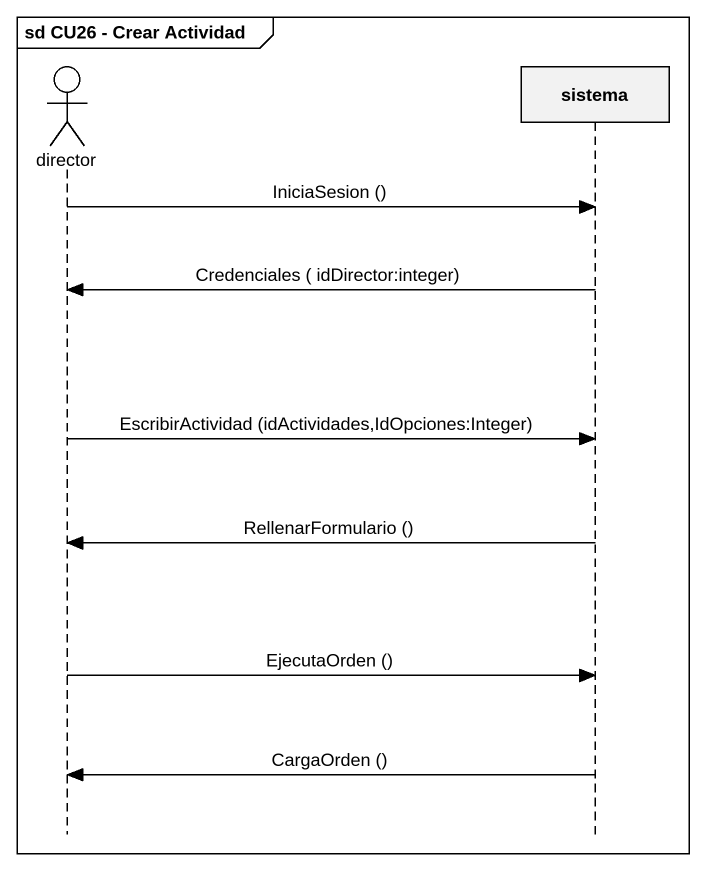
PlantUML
@startuml
mainframe sd CU26 - Crear Actividad
hide footbox
actor director
participant sistema

director -> sistema : IniciaSesion ()
sistema -> director : Credenciales ( idDirector:integer)
director -> sistema : EscribirActividad (idActividades,IdOpciones:Integer)
sistema -> director : RellenarFormulario ()
director -> sistema : EjecutaOrden ()
sistema -> director : CargaOrden ()
@enduml
